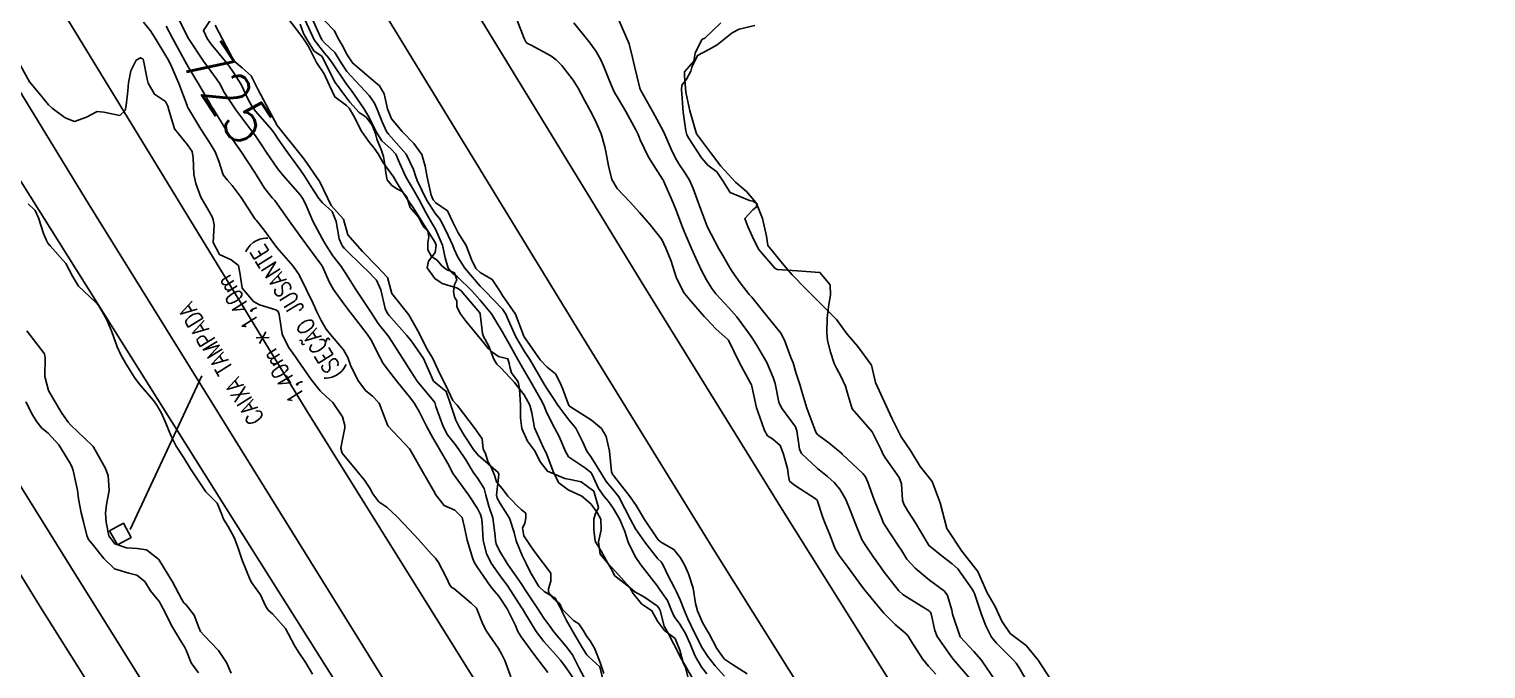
# Model space of a CAD drawing. Header units: metres. Extents: x 307586 to 320046, y 7427249 to 7434250.
# Drawn here: x 314451.9 to 314580.6, y 7432301.1 to 7432357.6 of the extents above; entities that cross this region are included whole.
import ezdxf
from ezdxf.enums import TextEntityAlignment as Align

# ---------------------------------------------------------------- set-up
doc = ezdxf.new("R2010")
doc.units = ezdxf.units.M
doc.header["$MEASUREMENT"] = 0
doc.linetypes.add('CONTINUO', pattern=[0])
for name, color, linetype in [('BUEIRO', 151, 'Continuous'), ('Cotas', 45, 'Continuous'), ('Curvas de Nivel 1m', 11, 'Continuous'), ('Curvas de Nivel 5m', 15, 'Continuous'), ('Divisa', 42, 'FENCELINE2'), ('Hidrografia', 140, 'Continuous'), ('Linha Férrea', 20, 'Continuous'), ('TEXTO', 45, 'Continuous'), ('Vias Primárias', 230, 'Continuous')]:
    doc.layers.add(name, color=color, linetype=linetype)
doc.styles.add('ROMANS', font='romans', dxfattribs={"height": 0.2})
doc.styles.add('Style-STANDARD', font='STANDARD.shx')
doc.linetypes.add('FENCELINE2', pattern='A,0.25,-0.1,[132,ltypeshp.shx,S=0.1,R=0,X=-0.1,Y=0],-0.1,1', length=1.45)

msp = doc.modelspace()

# ---------------------------------------------------------------- linework, layer by layer
at = {"layer": 'BUEIRO', "linetype": 'CONTINUO'}
msp.add_polyline3d([(314459.71, 7432312.07, 727.77), (314459.03, 7432313.31, 727.79), (314460.25, 7432313.98, 727.79), (314460.94, 7432312.74, 727.77)], close=True, dxfattribs=at)
at = {"layer": 'Curvas de Nivel 1m', "flags": 128}
for points, elevation in [([(314462.03, 7432358.21), (314462.64, 7432357.45), (314463.04, 7432356.82), (314463.99, 7432355.25), (314464.25, 7432354.81), (314464.52, 7432354.26), (314465.15, 7432352.8), (314465.87, 7432350.87), (314465.89, 7432350.79), (314465.94, 7432350.69), (314467.1, 7432348.78), (314467.9, 7432347.52), (314468.19, 7432347.06), (314468.36, 7432346.76), (314468.69, 7432345.95), (314469.06, 7432344.75), (314469.4, 7432344.29), (314469.85, 7432343.81), (314470.64, 7432342.73), (314471.82, 7432340.91), (314471.91, 7432340.81), (314471.99, 7432340.72), (314472.67, 7432339.85), (314473.54, 7432338.69), (314473.64, 7432338.54), (314473.79, 7432338.34), (314475.23, 7432336.68), (314475.76, 7432335.9), (314476.4, 7432334.66), (314477, 7432333.39), (314477.34, 7432332.65), (314477.72, 7432331.87), (314478.17, 7432331.11), (314478.55, 7432330.64), (314479.68, 7432329.29), (314480.07, 7432328.62), (314480.32, 7432327.95), (314480.95, 7432326.61), (314481.64, 7432325.71), (314482.24, 7432325.2), (314482.83, 7432324.58), (314483.6, 7432322.57), (314485.51, 7432320.55), (314485.58, 7432320.45), (314486.68, 7432318.54), (314487.54, 7432317.02), (314487.72, 7432316.72), (314487.82, 7432316.53), (314488.57, 7432315.56), (314489.52, 7432315.13), (314490.16, 7432314.49), (314490.39, 7432313.6), (314490.6, 7432312.49), (314491.11, 7432310.84), (314491.26, 7432310.48), (314491.46, 7432310.16), (314492.65, 7432308.46), (314492.99, 7432308.02), (314493.42, 7432307.54), (314494.16, 7432306.44), (314494.88, 7432304.95), (314495.1, 7432304.43), (314495.39, 7432303.95), (314496.5, 7432302.42), (314497.35, 7432301.31), (314497.75, 7432300.81)], 727), ([(314464.02, 7432357.87), (314464.57, 7432356.8), (314465.28, 7432355.51), (314465.68, 7432354.79), (314465.98, 7432354.28), (314466.89, 7432352.78), (314467.94, 7432350.94), (314468, 7432350.83), (314468.04, 7432350.77), (314468.23, 7432350.48), (314469.29, 7432348.75), (314469.53, 7432348.37), (314469.9, 7432347.82), (314470.69, 7432346.73), (314471.87, 7432344.96), (314472, 7432344.72), (314472.7, 7432343.56), (314473.39, 7432342.7), (314473.61, 7432342.47), (314473.84, 7432342.18), (314474.88, 7432340.68), (314475.8, 7432339.42), (314476.37, 7432338.66), (314477.77, 7432336.74), (314477.81, 7432336.69), (314477.83, 7432336.65), (314478.42, 7432335.31), (314478.82, 7432334.63), (314479.73, 7432333.34), (314480.27, 7432332.61), (314481.7, 7432330.78), (314481.78, 7432330.68), (314481.83, 7432330.6), (314482.1, 7432330.2), (314482.92, 7432328.58), (314483.19, 7432328.1), (314483.66, 7432327.48), (314484.37, 7432326.56), (314485.64, 7432324.99), (314485.96, 7432324.55), (314486.39, 7432323.78), (314487.03, 7432322.54), (314487.59, 7432321.51), (314487.95, 7432320.89), (314488.17, 7432320.52), (314489.03, 7432319.04), (314489.29, 7432318.5), (314489.39, 7432318.34), (314489.55, 7432318.11), (314490.72, 7432316.49), (314491.52, 7432315.3), (314491.79, 7432314.75), (314491.88, 7432314.47), (314491.93, 7432314.05), (314492.03, 7432312.47), (314492.31, 7432311.3), (314492.73, 7432310.46), (314493.45, 7432309.47), (314494.2, 7432308.44), (314495.41, 7432306.55), (314495.49, 7432306.43), (314495.62, 7432306.22), (314496.72, 7432304.42), (314497.38, 7432303.54), (314498.41, 7432302.39), (314498.86, 7432301.89), (314499.35, 7432301.23), (314499.96, 7432300.37)], 726), ([(314468.03, 7432358.54), (314467.32, 7432357.48), (314467.64, 7432356.77), (314468.01, 7432356.27), (314469.27, 7432354.75), (314469.58, 7432354.34), (314469.97, 7432353.78), (314470.65, 7432352.73), (314471.27, 7432351.4), (314471.65, 7432350.72), (314471.94, 7432350.34), (314473.37, 7432348.7), (314473.6, 7432348.38), (314473.91, 7432347.9), (314474.77, 7432346.68), (314475.88, 7432345.16), (314476.22, 7432344.67), (314476.79, 7432343.73), (314477.5, 7432342.65), (314477.84, 7432342.27), (314478.7, 7432341.51), (314479.04, 7432340.63), (314479.32, 7432339.1), (314479.5, 7432338.62), (314479.61, 7432338.44), (314479.79, 7432338.25), (314481.47, 7432336.6), (314481.77, 7432336.31), (314482.61, 7432335.44), (314483, 7432334.58), (314483.36, 7432332.95), (314483.54, 7432332.57), (314483.61, 7432332.46), (314483.72, 7432332.33), (314485.29, 7432330.55), (314485.7, 7432330.07), (314486.75, 7432328.54), (314487.65, 7432326.53), (314488.75, 7432325.62), (314489.15, 7432324.51), (314489.61, 7432323.08), (314489.92, 7432322.5), (314490.37, 7432321.71), (314491.17, 7432320.48), (314491.58, 7432319.99), (314493.35, 7432318.45), (314493.4, 7432318.3), (314493.22, 7432316.45), (314493.27, 7432316.19), (314493.53, 7432315.74), (314494.35, 7432314.44), (314494.77, 7432313.16), (314494.93, 7432312.44), (314495.47, 7432311.15), (314495.83, 7432310.43), (314496.22, 7432309.65), (314496.96, 7432308.41), (314497.43, 7432307.96), (314498.4, 7432307.38), (314498.92, 7432306.39), (314499.06, 7432306.04), (314499.4, 7432305.39), (314499.99, 7432304.37), (314500.86, 7432302.87), (314501.2, 7432302.36), (314501.36, 7432302.18), (314502.32, 7432301.31), (314502.58, 7432300.34)], 724), ([(314510.56, 7432300.25), (314509.43, 7432302.19), (314509.4, 7432302.26), (314509.36, 7432302.34), (314508.36, 7432304.28), (314508.03, 7432304.91), (314507.65, 7432306.29), (314507.59, 7432306.46), (314507.42, 7432306.67), (314506.27, 7432307.45), (314505.43, 7432307.94), (314504.98, 7432308.31), (314503.46, 7432310.03), (314503.13, 7432310.33), (314502.36, 7432311.24), (314502.22, 7432312.35), (314502.46, 7432313.39), (314502.43, 7432314.35), (314502.11, 7432314.94), (314501.53, 7432315.71), (314500.74, 7432316.37), (314499.54, 7432316.93), (314498.7, 7432317.54), (314498.26, 7432318.4), (314497.58, 7432320.21), (314497.49, 7432320.41), (314497.37, 7432320.63), (314496.57, 7432322.42), (314496.33, 7432323.72), (314496.14, 7432324.42), (314495.64, 7432325.32), (314494.77, 7432326.44), (314493.66, 7432327.63), (314493.23, 7432328.02), (314492.96, 7432328.46), (314492.52, 7432329.63), (314492.05, 7432330.47), (314491.96, 7432330.73), (314491.77, 7432332.48), (314491.72, 7432332.57), (314490.09, 7432334.5), (314489.76, 7432334.73), (314488.4, 7432335.16), (314487.76, 7432335.6), (314487.08, 7432336.54), (314487.21, 7432337.11), (314487.79, 7432337.89), (314487.87, 7432338.53), (314487.8, 7432338.76), (314486.67, 7432340.54), (314485.84, 7432341.87), (314485.34, 7432342.56), (314484.47, 7432343.96), (314484.1, 7432344.57), (314483.88, 7432344.88), (314483.15, 7432345.85), (314482.75, 7432346.59), (314482.39, 7432347.09), (314481.9, 7432347.71), (314481.28, 7432348.61), (314480.58, 7432349.97), (314480.2, 7432350.62), (314479.95, 7432350.87), (314478.93, 7432351.62), (314478.44, 7432352.64), (314477.98, 7432353.67), (314477.3, 7432354.66), (314476.61, 7432356.06), (314476.22, 7432356.67), (314476.02, 7432356.96), (314474.69, 7432358.68)], 724), ([(314513.35, 7432300.49), (314512.53, 7432301.4), (314511.87, 7432302.23), (314511.37, 7432303), (314510.73, 7432304.25), (314510.1, 7432305.56), (314509.8, 7432306.26), (314509.42, 7432307.21), (314509.1, 7432307.93), (314508.92, 7432308.27), (314508.33, 7432309.4), (314507.94, 7432310.28), (314507.75, 7432310.57), (314507.47, 7432310.85), (314506.3, 7432312.3), (314505.5, 7432313.48), (314505.03, 7432314.31), (314504.54, 7432315.3), (314504, 7432316.33), (314503.54, 7432316.91), (314502.89, 7432317.68), (314502.48, 7432318.35), (314501.57, 7432319.83), (314501.19, 7432320.36), (314500.82, 7432321.14), (314500.22, 7432322.37), (314499.61, 7432323.1), (314498.62, 7432324.4), (314498.25, 7432325.01), (314497.65, 7432325.89), (314497.32, 7432326.41), (314496.89, 7432327.18), (314496.16, 7432328.43), (314495.68, 7432329.15), (314494.9, 7432330.44), (314494.28, 7432331.89), (314494.04, 7432332.45), (314493.73, 7432332.87), (314492.2, 7432334.47), (314491.97, 7432334.7), (314491.76, 7432334.91), (314490.4, 7432336.49), (314489.78, 7432337.46), (314489.47, 7432338.19), (314489.35, 7432338.51), (314488.94, 7432339.38), (314488.38, 7432340.52), (314488.18, 7432340.88), (314487.83, 7432341.29), (314487.01, 7432342.54), (314486.19, 7432344.23), (314486.07, 7432344.55), (314485.88, 7432345.22), (314485.22, 7432346.56), (314483.91, 7432348.06), (314483.65, 7432348.32), (314483.48, 7432348.58), (314483.1, 7432349.41), (314482.63, 7432350.59), (314482.43, 7432351.08), (314481.95, 7432351.75), (314481.16, 7432352.61), (314479.98, 7432353.86), (314479.47, 7432354.63), (314478.91, 7432355.55), (314478.01, 7432356.38), (314477.77, 7432356.65), (314477.56, 7432357.11), (314476.87, 7432358.66)], 726), ([(314515.35, 7432300.68), (314514.05, 7432301.51), (314513.36, 7432301.99), (314513.25, 7432302.1), (314513.16, 7432302.21), (314512.66, 7432302.94), (314511.98, 7432304.23), (314511.77, 7432304.61), (314511.4, 7432305.21), (314510.95, 7432306.24), (314510.78, 7432306.89), (314510.57, 7432308.25), (314510.18, 7432309.53), (314509.83, 7432310.26), (314509.47, 7432310.94), (314508.86, 7432311.66), (314507.78, 7432312.29), (314507.49, 7432312.52), (314506.29, 7432314.3), (314505.53, 7432315.54), (314505.02, 7432316.32), (314503.55, 7432318.19), (314503.49, 7432318.27), (314503.45, 7432318.33), (314503.37, 7432318.52), (314503.2, 7432320.34), (314502.9, 7432321.64), (314502.48, 7432322.35), (314501.61, 7432323.09), (314499.74, 7432324.27), (314499.63, 7432324.35), (314499.61, 7432324.38), (314499.06, 7432325.81), (314498.84, 7432326.39), (314498.42, 7432327.16), (314497.67, 7432327.76), (314497.07, 7432328.42), (314495.7, 7432330.36), (314495.66, 7432330.43), (314495.63, 7432330.51), (314494.87, 7432332.44), (314493.75, 7432334.1), (314493.52, 7432334.45), (314492.81, 7432335.51), (314491.77, 7432336.12), (314491.37, 7432336.48), (314491.01, 7432337.26), (314490.54, 7432338.49), (314489.81, 7432339.61), (314489.39, 7432340.51), (314488.88, 7432341.56), (314487.84, 7432342.26), (314487.6, 7432342.53), (314487.43, 7432342.95), (314487.08, 7432344.54), (314486.91, 7432345.52), (314486.61, 7432346.54), (314485.9, 7432347.51), (314484.87, 7432348.56), (314483.93, 7432349.69), (314483.58, 7432350.58), (314483.27, 7432351.9), (314482.86, 7432352.59), (314481.97, 7432353.36), (314480.48, 7432354.62), (314480, 7432355.33), (314479.56, 7432356.18), (314479.32, 7432356.63), (314478.86, 7432357.48), (314478.03, 7432358.35)], 727), ([(314494.99, 7432358.44), (314495.66, 7432356.79), (314495.83, 7432356.43), (314496.01, 7432356.3), (314496.26, 7432356.18), (314498, 7432355.24), (314498.48, 7432354.89), (314498.98, 7432354.4), (314499.97, 7432353.1), (314500.42, 7432352.38), (314500.99, 7432351.33), (314501.51, 7432350.36), (314501.93, 7432349.56), (314502.44, 7432348.35), (314502.77, 7432347.22), (314502.96, 7432346.34), (314503.09, 7432345.55), (314503.4, 7432344.34), (314503.86, 7432343.54), (314505, 7432342.32), (314505.83, 7432341.43), (314506.82, 7432340.3), (314507.8, 7432339.03), (314508.17, 7432338.28), (314508.63, 7432337.12), (314508.9, 7432336.27), (314509.12, 7432335.62), (314509.75, 7432334.35), (314509.82, 7432334.26), (314510.26, 7432333.74), (314511.56, 7432332.24), (314511.72, 7432332.06), (314512.61, 7432331.12), (314513.65, 7432330.21), (314513.7, 7432330.14), (314514.63, 7432328.2), (314515.65, 7432326.35), (314515.73, 7432326.19), (314515.76, 7432326.08), (314516.17, 7432324.18), (314516.46, 7432323.34), (314516.88, 7432322.18), (314517.14, 7432321.71), (314517.6, 7432321.45), (314518.28, 7432320.85), (314518.54, 7432320.16), (314518.9, 7432318.81), (314519, 7432318.15), (314519.1, 7432317.7), (314519.54, 7432317.34), (314521.45, 7432316.12), (314521.53, 7432316.01), (314522, 7432314.59), (314522.18, 7432314.11), (314522.69, 7432312.91), (314522.97, 7432312.1), (314523.11, 7432311.72), (314523.47, 7432311.15), (314524.27, 7432310.08), (314525.44, 7432308.47), (314525.75, 7432308.07), (314527.41, 7432306.05), (314528.42, 7432305.05), (314529.39, 7432304.21), (314529.56, 7432304.02), (314529.85, 7432303.56), (314530.85, 7432302.01), (314531.36, 7432301.37), (314532.01, 7432300.65)], 727), ([(314500.03, 7432358.16), (314501.49, 7432356.37), (314502.01, 7432355.63), (314502.46, 7432354.82), (314502.67, 7432354.35), (314503.12, 7432353.2), (314503.47, 7432352.34), (314503.64, 7432352.01), (314503.95, 7432351.48), (314504.62, 7432350.32), (314505.51, 7432348.72), (314505.72, 7432348.31), (314505.91, 7432347.82), (314506.62, 7432346.3), (314507.87, 7432344.37), (314507.9, 7432344.32), (314507.92, 7432344.29), (314507.96, 7432344.2), (314508.8, 7432342.28), (314509.1, 7432341.54), (314509.59, 7432340.26), (314509.81, 7432339.68), (314510.42, 7432338.25), (314510.96, 7432337.07), (314511.36, 7432336.24), (314511.77, 7432335.46), (314512.22, 7432334.7), (314512.58, 7432334.23), (314513.73, 7432332.99), (314514.43, 7432332.2), (314515.71, 7432330.47), (314515.89, 7432330.19), (314516.27, 7432329.6), (314517.1, 7432328.18), (314517.66, 7432326.86), (314517.82, 7432326.33), (314517.86, 7432326.17), (314518.16, 7432324.68), (314518.39, 7432324.16), (314519.61, 7432322.49), (314519.75, 7432322.14), (314519.96, 7432320.51), (314520.14, 7432320.13), (314521.56, 7432318.83), (314522.46, 7432318.11), (314523.04, 7432317.59), (314523.54, 7432316.99), (314524.08, 7432316.08), (314524.46, 7432315.15), (314524.85, 7432314.08), (314525.49, 7432312.55), (314525.76, 7432312.07), (314526.44, 7432311.09), (314527.19, 7432310.05), (314527.46, 7432309.68), (314528.76, 7432308.03), (314529.11, 7432307.7), (314529.43, 7432307.49), (314530.75, 7432306.67), (314531.42, 7432306.26), (314531.55, 7432306.13), (314531.61, 7432306), (314531.92, 7432304.51), (314532.13, 7432303.99), (314533.37, 7432302.23), (314533.58, 7432301.97), (314535.02, 7432300.28)], 726), ([(314516.03, 7432357.93), (314514.64, 7432357.59), (314514.02, 7432357.29), (314512.71, 7432356.23), (314512.01, 7432355.84), (314510.97, 7432355.29), (314510.45, 7432354.26), (314510.37, 7432353.88), (314509.98, 7432353.19), (314509.58, 7432352.66), (314509.54, 7432352.27), (314509.59, 7432351.89), (314509.69, 7432350.26), (314509.92, 7432348.62), (314510.01, 7432348.26), (314510.16, 7432348.01), (314511.31, 7432346.25), (314511.89, 7432345.59), (314512.66, 7432345), (314513.21, 7432344.22), (314513.86, 7432343.17), (314515.56, 7432342.48), (314515.85, 7432342.42), (314516.24, 7432342.19), (314516.15, 7432341.88), (314515.84, 7432341.66), (314515.14, 7432340.89), (314515.41, 7432340.19), (314515.81, 7432339.27), (314516.36, 7432338.18), (314517.78, 7432336.5), (314517.99, 7432336.38), (314519.77, 7432336.26), (314521.77, 7432336.12), (314522.69, 7432335.03), (314522.72, 7432334.11), (314522.56, 7432333.29), (314522.42, 7432332.11), (314522.38, 7432330.78), (314522.44, 7432330.11), (314522.7, 7432329.1), (314523.04, 7432328.1), (314523.24, 7432327.66), (314523.66, 7432326.9), (314524.05, 7432326.09), (314524.17, 7432325.56), (314524.62, 7432324.08), (314525.62, 7432322.93), (314526.4, 7432322.06), (314527.19, 7432320.45), (314527.37, 7432320.05), (314527.58, 7432319.72), (314528.77, 7432318.03), (314528.97, 7432317.46), (314529.07, 7432316.03), (314529.18, 7432315.67), (314529.52, 7432315.11), (314530.22, 7432314.01), (314531.35, 7432312.14), (314531.43, 7432312), (314531.48, 7432311.95), (314532.58, 7432311.09), (314533.47, 7432310.41), (314533.95, 7432309.97), (314535.23, 7432308.16), (314535.35, 7432307.95), (314535.43, 7432307.77), (314536.06, 7432305.94), (314536.42, 7432304.92), (314536.94, 7432303.93), (314537.39, 7432303.4), (314538.88, 7432301.91), (314539.1, 7432301.64), (314539.36, 7432301.29), (314540.15, 7432299.89)], 724), ([(314450.82, 7432354.97), (314451.96, 7432352.96), (314452.86, 7432351.86), (314453.63, 7432350.93), (314453.94, 7432350.63), (314455.09, 7432349.76), (314455.92, 7432349.45), (314456.99, 7432349.83), (314457.93, 7432350.33), (314458.53, 7432350.28), (314459.93, 7432349.98), (314460.39, 7432350.41), (314460.49, 7432350.85), (314460.64, 7432352.17), (314460.7, 7432352.85), (314460.9, 7432353.93), (314461.37, 7432354.85), (314461.75, 7432355.08), (314461.98, 7432354.95), (314462.03, 7432354.84), (314462.33, 7432353.2), (314462.44, 7432352.83), (314462.99, 7432351.86), (314463.95, 7432351.22), (314464.18, 7432350.81), (314464.26, 7432350.49), (314464.77, 7432348.8), (314465.9, 7432347.39), (314466.32, 7432346.79), (314466.42, 7432346.25), (314466.47, 7432344.78), (314466.65, 7432343.99), (314467.08, 7432342.78), (314467.83, 7432341.49), (314468.09, 7432341.03), (314468.19, 7432340.76), (314468.26, 7432340.32), (314468.17, 7432338.76), (314468.73, 7432337.71), (314469.78, 7432337.24), (314470.4, 7432336.73), (314470.56, 7432335.93), (314470.75, 7432334.73), (314471.73, 7432333.55), (314472.28, 7432333.26), (314473.72, 7432332.83), (314473.91, 7432332.69), (314474, 7432332.41), (314474.28, 7432330.68), (314474.84, 7432329.52), (314475.44, 7432328.67), (314475.67, 7432328.32), (314476.83, 7432326.66), (314477.64, 7432325.66), (314478.15, 7432325.16), (314478.76, 7432324.63), (314479.61, 7432323.37), (314479.81, 7432322.62), (314479.82, 7432322.4), (314479.59, 7432321.38), (314479.44, 7432320.62), (314479.58, 7432320.16), (314480.87, 7432318.61), (314481.54, 7432317.8), (314482.03, 7432317.08), (314482.28, 7432316.59), (314482.82, 7432315.88), (314483.52, 7432315.39), (314484.43, 7432314.56), (314485.5, 7432313.43), (314486.31, 7432312.54), (314487.47, 7432311.26), (314487.83, 7432310.89), (314488.09, 7432310.52), (314488.79, 7432309.16), (314489.07, 7432308.51), (314489.25, 7432308.32), (314489.43, 7432308.21), (314490.97, 7432306.93), (314491.41, 7432306.52), (314491.43, 7432306.5), (314491.45, 7432306.48), (314492, 7432305.07), (314492.31, 7432304.47), (314493.37, 7432302.92), (314493.65, 7432302.45), (314493.93, 7432301.87), (314494.47, 7432300.44)], 728), ([(314476.95, 7432300.65), (314476.36, 7432301.66), (314475.67, 7432302.67), (314475.37, 7432303.19), (314474.56, 7432304.68), (314473.41, 7432305.99), (314473.03, 7432306.32), (314472.79, 7432306.7), (314472.37, 7432307.66), (314471.6, 7432308.72), (314471.44, 7432309), (314470.75, 7432310.73), (314470.35, 7432311.86), (314470.02, 7432312.73), (314469.5, 7432313.7), (314469.1, 7432314.34), (314468.95, 7432314.75), (314468.52, 7432315.76), (314467.53, 7432316.77), (314466.18, 7432318.78), (314465.57, 7432319.75), (314464.92, 7432320.8), (314464.46, 7432321.67), (314464, 7432322.81), (314463.61, 7432323.69), (314463.21, 7432324.41), (314462.9, 7432324.82), (314461.64, 7432326.28), (314461.24, 7432326.84), (314460.48, 7432328.04), (314460.01, 7432328.86), (314459.68, 7432329.56), (314459.22, 7432330.87), (314458.78, 7432331.94), (314458.25, 7432332.88), (314458.05, 7432333.2), (314457.73, 7432333.57), (314456.28, 7432334.9), (314455.76, 7432335.8), (314455.16, 7432336.92), (314453.79, 7432338.47), (314453.57, 7432338.71), (314453.44, 7432338.94), (314453.19, 7432339.55), (314452.74, 7432340.95), (314452.46, 7432341.58), (314451.84, 7432342.17)], 728), ([(314451.7, 7432330.96), (314453.27, 7432328.94), (314453.33, 7432328.59), (314453.3, 7432326.94), (314453.63, 7432325.69), (314454.07, 7432324.93), (314454.82, 7432323.71), (314455.36, 7432322.91), (314455.6, 7432322.64), (314457.47, 7432320.89), (314457.58, 7432320.76), (314458.64, 7432318.87), (314458.89, 7432318.21), (314458.98, 7432316.87), (314458.74, 7432315.65), (314458.65, 7432314.87), (314458.71, 7432314.08), (314458.95, 7432312.87), (314459.48, 7432312.16), (314460.52, 7432311.8), (314461.47, 7432311.76), (314462.29, 7432311.65), (314463.34, 7432310.81), (314463.46, 7432310.64), (314464.57, 7432308.8), (314465.42, 7432307.24), (314465.59, 7432306.97), (314465.78, 7432306.78), (314466.49, 7432305.86), (314466.9, 7432304.77), (314467.05, 7432304.43), (314467.38, 7432304.08), (314468.65, 7432302.75), (314469.35, 7432301.69), (314469.78, 7432300.74)], 728), ([(314451.62, 7432324.71), (314452.22, 7432323.56), (314452.59, 7432322.95), (314453.05, 7432322.39), (314453.59, 7432321.94), (314454.53, 7432320.92), (314455.56, 7432319.22), (314455.72, 7432318.91), (314455.82, 7432318.64), (314456.2, 7432316.9), (314456.29, 7432316.13), (314456.5, 7432314.9), (314456.71, 7432314.11), (314457.02, 7432312.89), (314457.16, 7432312.56), (314457.48, 7432312.17), (314458.51, 7432310.87), (314459.45, 7432309.97), (314460.72, 7432309.57), (314461.44, 7432309.39), (314462.15, 7432308.83), (314462.63, 7432308.03), (314463.42, 7432307.05), (314463.56, 7432306.81), (314463.72, 7432306.5), (314464.59, 7432304.8), (314465.37, 7432303.49), (314465.65, 7432303.07), (314465.79, 7432302.78), (314466.23, 7432301.65), (314466.88, 7432300.77)], 729)]:
    msp.add_lwpolyline(points, dxfattribs=dict(at, elevation=elevation))
at = {"layer": 'Curvas de Nivel 5m', "elevation": 725, "flags": 128}
for points in [[(314464.96, 7432358.8), (314466.01, 7432356.79), (314467.33, 7432354.78), (314467.97, 7432353.88), (314468.45, 7432353.25), (314468.76, 7432352.76), (314469.19, 7432351.99), (314469.94, 7432350.82), (314470, 7432350.74), (314470.18, 7432350.49), (314471.5, 7432348.72), (314471.91, 7432348.18), (314472.49, 7432347.31), (314472.88, 7432346.71), (314473.87, 7432345.3), (314474.36, 7432344.69), (314475.85, 7432342.97), (314476.07, 7432342.67), (314476.32, 7432342.18), (314476.98, 7432340.66), (314477.8, 7432339.13), (314478.07, 7432338.65), (314478.75, 7432337.6), (314479.5, 7432336.62), (314479.61, 7432336.46), (314479.77, 7432336.2), (314480.77, 7432334.61), (314481.73, 7432333.22), (314482.13, 7432332.59), (314482.75, 7432331.62), (314483.6, 7432330.57), (314483.7, 7432330.44), (314484.9, 7432328.56), (314485.66, 7432327.35), (314486.21, 7432326.54), (314487.64, 7432324.8), (314487.75, 7432324.65), (314487.8, 7432324.53), (314487.86, 7432324.29), (314488.5, 7432322.52), (314488.88, 7432321.79), (314489.59, 7432320.9), (314489.89, 7432320.5), (314490.49, 7432319.57), (314491.15, 7432318.48), (314491.55, 7432317.94), (314492.11, 7432317.04), (314492.25, 7432316.47), (314492.54, 7432315.49), (314492.88, 7432314.46), (314493.08, 7432312.87), (314493.11, 7432312.46), (314493.18, 7432312.16), (314493.47, 7432311.54), (314494.14, 7432310.44), (314495.44, 7432308.57), (314495.53, 7432308.43), (314495.73, 7432308.12), (314496.85, 7432306.42), (314497.4, 7432305.61), (314497.91, 7432304.91), (314498.28, 7432304.4), (314499.37, 7432303.11), (314499.91, 7432302.37), (314500.48, 7432301.24), (314500.95, 7432300.36)], [(314511.8, 7432300.69), (314511.35, 7432301.26), (314510.75, 7432302.25), (314510.3, 7432303.33), (314509.91, 7432304.25), (314509.4, 7432305.08), (314508.9, 7432305.76), (314508.68, 7432306.27), (314508.3, 7432307.16), (314507.53, 7432308.29), (314507.43, 7432308.42), (314505.97, 7432310.3), (314505.47, 7432311.04), (314504.85, 7432312.32), (314504.55, 7432313.26), (314504.11, 7432314.32), (314503.52, 7432315.31), (314503.09, 7432315.9), (314502.72, 7432316.34), (314502.23, 7432317.04), (314501.62, 7432318.36), (314501.55, 7432318.47), (314501.07, 7432318.85), (314499.58, 7432319.86), (314499.26, 7432320.38), (314498.77, 7432321.57), (314498.34, 7432322.4), (314497.62, 7432323.8), (314497.38, 7432324.41), (314497.13, 7432324.92), (314496.28, 7432326.42), (314495.66, 7432327.47), (314495.08, 7432328.44), (314494.31, 7432329.82), (314493.98, 7432330.45), (314493.71, 7432330.9), (314493.13, 7432331.87), (314492.77, 7432332.46), (314491.74, 7432333.72), (314491.04, 7432334.49), (314489.77, 7432335.73), (314489.32, 7432336.06), (314488.94, 7432336.51), (314488.67, 7432337.4), (314488.44, 7432338.52), (314487.81, 7432339.93), (314487.45, 7432340.53), (314487, 7432341.37), (314486.38, 7432342.54), (314485.86, 7432343.43), (314485.19, 7432344.56), (314484.65, 7432345.79), (314484.31, 7432346.57), (314483.9, 7432347.01), (314483.08, 7432347.75), (314482.54, 7432348.59), (314481.93, 7432349.85), (314481.48, 7432350.6), (314480.36, 7432352.22), (314480.05, 7432352.62), (314479.96, 7432352.74), (314478.68, 7432354.64), (314478.4, 7432355.04), (314478, 7432355.48), (314477.11, 7432356.66), (314476.31, 7432358.39)], [(314504.03, 7432358.33), (314504.93, 7432356.32), (314505.21, 7432355.1), (314505.39, 7432354.32), (314505.87, 7432352.4), (314505.9, 7432352.31), (314505.96, 7432352.19), (314507.02, 7432350.3), (314507.92, 7432348.63), (314508.08, 7432348.29), (314508.63, 7432347.01), (314508.99, 7432346.27), (314509.32, 7432345.7), (314509.88, 7432344.89), (314510.27, 7432344.26), (314510.58, 7432343.53), (314511.06, 7432342.25), (314511.79, 7432340.27), (314511.8, 7432340.24), (314511.82, 7432340.19), (314512.86, 7432338.22), (314513.19, 7432337.62), (314513.78, 7432336.59), (314514.02, 7432336.21), (314514.74, 7432335.22), (314515.54, 7432334.19), (314515.75, 7432333.93), (314517.19, 7432332.18), (314517.72, 7432331.53), (314518.32, 7432330.77), (314518.64, 7432330.16), (314519.22, 7432328.61), (314519.41, 7432328.14), (314519.47, 7432327.95), (314519.66, 7432327.3), (314520.03, 7432326.14), (314520.17, 7432325.61), (314520.61, 7432324.13), (314521.23, 7432322.5), (314521.39, 7432322.12), (314521.46, 7432321.98), (314521.6, 7432321.79), (314522.56, 7432321.07), (314523.58, 7432320.25), (314523.67, 7432320.17), (314523.74, 7432320.09), (314525.56, 7432318.38), (314525.8, 7432318.07), (314526.01, 7432317.6), (314526.58, 7432316.06), (314527.27, 7432314.3), (314527.37, 7432314.05), (314527.51, 7432313.82), (314528.69, 7432312.03), (314529, 7432311.54), (314529.47, 7432310.81), (314530.18, 7432310.01), (314531.45, 7432308.97), (314532.79, 7432307.98), (314533.06, 7432307.61), (314533.42, 7432306.3), (314533.49, 7432305.97), (314533.51, 7432305.87), (314534.18, 7432303.96), (314535.37, 7432302.65), (314536.03, 7432301.94), (314537.34, 7432299.98)]]:
    msp.add_lwpolyline(points, dxfattribs=at)
at = {"layer": 'Divisa'}
msp.add_lwpolyline([(314377.46, 7432549.46), (314387.58, 7432534.87), (314393.32, 7432520.94), (314398.38, 7432484.11), (314403.3, 7432454.19), (314405.56, 7432436.89), (314412.2, 7432414.44), (314419.7, 7432397.26), (314433.33, 7432372.33), (314447.99, 7432349.18), (314468.99, 7432315.83), (314499.77, 7432267.07), (314511.01, 7432249.95), (314526.49, 7432225.84), (314542.31, 7432201.29), (314545.43, 7432197.51), (314557.23, 7432183.47), (314578.22, 7432163.4), (314588.98, 7432153.26), (314601.24, 7432144.47)], dxfattribs=at)
at = {"layer": 'Hidrografia'}
for points in [[(314502.68, 7432300.72), (314502.38, 7432301.61), (314501.89, 7432302.91), (314501.49, 7432303.6), (314501.19, 7432304), (314500.89, 7432304.5), (314500.49, 7432305.09), (314500, 7432305.39), (314499.5, 7432305.89), (314499, 7432306.39), (314498.8, 7432306.88), (314498.21, 7432307.38), (314497.81, 7432307.88), (314497.81, 7432308.18), (314498.01, 7432308.87), (314498.01, 7432309.57), (314496.61, 7432311.39), (314496.21, 7432311.98), (314495.61, 7432312.88), (314495.51, 7432313.57), (314495.71, 7432313.97), (314495.81, 7432314.47), (314495.81, 7432314.87), (314495.41, 7432315.16), (314495.01, 7432315.56), (314494.62, 7432315.96), (314494.22, 7432316.36), (314493.72, 7432317.05), (314493.22, 7432317.65), (314493.03, 7432318.24), (314492.73, 7432318.94), (314492.43, 7432319.44), (314492.23, 7432320.13), (314492.03, 7432320.53), (314491.93, 7432321.43), (314491.33, 7432322.32), (314489.74, 7432324.41), (314489.35, 7432324.81), (314488.95, 7432325.7), (314488.05, 7432327.49), (314487.55, 7432328.58), (314487.06, 7432329.38), (314486.36, 7432330.77), (314485.46, 7432332.39), (314483.96, 7432334.28), (314483.57, 7432335.67), (314482.67, 7432336.66), (314481.38, 7432337.96), (314480.08, 7432339.45), (314479.69, 7432340.84), (314478.59, 7432342.03), (314477.6, 7432344.12), (314476.21, 7432346.11), (314473.82, 7432349.09), (314472.12, 7432352.3), (314471.53, 7432353.49), (314470.73, 7432354.19), (314470.03, 7432354.78), (314469.64, 7432355.48), (314468.34, 7432357.96)], [(314475.85, 7432358.05), (314476.15, 7432357.23), (314476.56, 7432356.52), (314477.08, 7432355.7), (314477.79, 7432355.18), (314478.93, 7432352.91), (314479.24, 7432352.5), (314479.55, 7432352.09), (314480.26, 7432351.17), (314481.08, 7432350.24), (314481.7, 7432349.83), (314482.21, 7432349.12), (314482.52, 7432348.4), (314482.62, 7432347.89), (314483.03, 7432346.97), (314483.23, 7432346.35), (314483.34, 7432345.64), (314483.44, 7432344.92), (314483.54, 7432344.3), (314483.95, 7432343.79), (314484.46, 7432343.48), (314484.87, 7432343.28), (314485.28, 7432342.77), (314485.59, 7432341.85), (314486.32, 7432341), (314486.63, 7432340.38), (314486.83, 7432340.08), (314487.14, 7432339.77), (314487.24, 7432339.26), (314487.14, 7432338.74), (314487.14, 7432338.13), (314487.45, 7432337.52), (314487.96, 7432337.21), (314488.37, 7432336.7), (314488.78, 7432336.39), (314489.5, 7432336.08), (314489.7, 7432335.47), (314489.5, 7432335.06), (314489.4, 7432334.44), (314489.5, 7432333.93), (314489.7, 7432333.62), (314489.7, 7432333.11), (314490.01, 7432332.5), (314490.52, 7432331.78), (314492.06, 7432329.94), (314492.47, 7432329.42), (314492.78, 7432329.12), (314493.39, 7432328.71), (314494.21, 7432328.5), (314494.31, 7432328.09), (314494.42, 7432327.68), (314494.52, 7432327.27), (314495.13, 7432326.46), (314495.24, 7432325.84), (314495.34, 7432324.41), (314495.34, 7432323.28), (314495.44, 7432322.36), (314495.95, 7432321.23), (314496.57, 7432320.41), (314497.08, 7432319.39), (314497.7, 7432318.57), (314499.25, 7432317.93), (314499.86, 7432317.83), (314500.68, 7432317.63), (314501.81, 7432316.81), (314502.22, 7432315.37), (314501.91, 7432314.76), (314501.81, 7432314.35), (314501.81, 7432313.43), (314501.91, 7432312.4), (314502.42, 7432311.58), (314502.93, 7432310.66), (314503.34, 7432309.95), (314503.65, 7432309.33), (314504.98, 7432308.31), (314505.29, 7432307.79), (314506.01, 7432306.87), (314506.93, 7432306.26), (314507.44, 7432305.34), (314508.06, 7432304.52), (314508.98, 7432303.8), (314509.39, 7432302.78), (314509.7, 7432301.65), (314509.9, 7432301.24), (314510.21, 7432300.11)], [(314542.14, 7432300.23), (314541.07, 7432301.89), (314540, 7432303.2), (314538.58, 7432304.26), (314537.86, 7432305.33), (314537.27, 7432306.64), (314536.56, 7432307.83), (314535.73, 7432309.73), (314534.3, 7432311.51), (314532.99, 7432313.53), (314532.4, 7432315.78), (314531.69, 7432317.68), (314530.62, 7432318.99), (314529.78, 7432320.42), (314528.95, 7432321.6), (314528.12, 7432323.27), (314526.69, 7432326.4), (314526.33, 7432327.94), (314525.14, 7432329.6), (314524.19, 7432330.67), (314523.24, 7432331.98), (314521.46, 7432333.76), (314520.51, 7432334.71), (314519.32, 7432335.9), (314518.61, 7432336.73), (314517.18, 7432338.51), (314517.06, 7432339.34), (314516.7, 7432340.89), (314516.23, 7432342.07), (314516.11, 7432342.31), (314515.28, 7432343.26), (314514.33, 7432344.09), (314513.02, 7432345.52), (314512.19, 7432346.59), (314510.88, 7432348.37), (314510.29, 7432350.39), (314509.93, 7432352.05), (314509.81, 7432353.47), (314509.81, 7432353.83), (314510.65, 7432354.78), (314510.76, 7432355.49), (314511.36, 7432356.68), (314511.6, 7432356.8), (314513.02, 7432358.15)]]:
    msp.add_lwpolyline(points, dxfattribs=at)
at = {"layer": 'Linha Férrea'}
for points in [[(314413.46, 7432373.92), (314423.16, 7432355.85), (314432.15, 7432340.42), (314443.13, 7432322.46), (314453, 7432306.43), (314464.25, 7432288.58), (314474.13, 7432272.71), (314481.84, 7432260.18), (314490.82, 7432246.09), (314501.13, 7432230.24), (314512.72, 7432213.04), (314525.64, 7432195.46), (314544.9, 7432171.9), (314549.36, 7432166.89), (314564.48, 7432151.19), (314580.91, 7432136.07), (314597.04, 7432122.74), (314615.35, 7432108.96), (314632.19, 7432097.25), (314643.88, 7432089.99)], [(314418.88, 7432372.17), (314427.45, 7432356.2), (314437.14, 7432340.13), (314448.14, 7432322.06), (314455.56, 7432310.18), (314469.1, 7432288.53), (314481.58, 7432268.27), (314495.9, 7432245.92), (314513.19, 7432219.9), (314525.67, 7432202.34), (314538.78, 7432185.84), (314544.9, 7432178.25), (314552.44, 7432169.74), (314567.41, 7432154.19), (314583.68, 7432139.23), (314599.64, 7432126.04), (314617.81, 7432112.37), (314634.5, 7432100.76), (314645.99, 7432093.63), (314667.03, 7432082.31)]]:
    msp.add_lwpolyline(points, dxfattribs=at)
at = {"layer": 'TEXTO'}
msp.add_line((314460.83, 7432313.42), (314467.16, 7432327.01), dxfattribs=at)
at = {"layer": 'Vias Primárias'}
for points in [[(314554.88, 7432256.12), (314544.9, 7432272.15), (314533.27, 7432291.55), (314518.44, 7432315.19), (314506.23, 7432334.94), (314483.56, 7432372.03), (314473.76, 7432388.47, -0.053021), (314461.92, 7432414.19, -0.058133), (314457.26, 7432436.14), (314456.4, 7432443.35), (314455.9, 7432452.77), (314456, 7432460.4), (314457, 7432471.5), (314458, 7432478.5), (314458.36, 7432480.55), (314459.93, 7432487.03), (314464.06, 7432500.96), (314470.09, 7432516.57), (314475.78, 7432530.7), (314482.6, 7432544.03), (314493.48, 7432561.89), (314508.24, 7432585.55), (314519.13, 7432605.52)], [(314554.88, 7432256.12), (314544.9, 7432272.15), (314533.27, 7432291.55), (314518.44, 7432315.19), (314506.23, 7432334.94), (314483.56, 7432372.03), (314473.76, 7432388.47, -0.053021), (314461.92, 7432414.19, -0.058133), (314457.26, 7432436.14), (314456.4, 7432443.35), (314455.9, 7432452.77), (314456, 7432460.4), (314457, 7432471.5), (314458, 7432478.5), (314458.36, 7432480.55), (314459.93, 7432487.03), (314464.06, 7432500.96), (314470.09, 7432516.57), (314475.78, 7432530.7), (314482.6, 7432544.03), (314493.48, 7432561.89), (314508.24, 7432585.55), (314519.13, 7432605.52)], [(314649.79, 7432127.07), (314640.15, 7432131.89), (314630.37, 7432137.18), (314620.23, 7432143.3), (314609.34, 7432150.17), (314599.06, 7432158, -0.040657), (314589.55, 7432165.49, 0.002106), (314583.42, 7432171.14, -0.018118), (314574.4, 7432179.99, -0.011043), (314566.72, 7432188.46, -0.004191), (314561.04, 7432195.14), (314544.9, 7432215.23), (314513.82, 7432264.07), (314476.39, 7432324.01), (314437.83, 7432387.03)], [(314649.79, 7432127.07), (314640.15, 7432131.89), (314630.37, 7432137.18), (314620.23, 7432143.3), (314609.34, 7432150.17), (314599.06, 7432158, -0.040657), (314589.55, 7432165.49, 0.002106), (314583.42, 7432171.14, -0.018118), (314574.4, 7432179.99, -0.011043), (314566.72, 7432188.46, -0.004191), (314561.04, 7432195.14), (314544.9, 7432215.23), (314513.82, 7432264.07), (314476.39, 7432324.01), (314437.83, 7432387.03)], [(314438.87, 7432372.11), (314457.22, 7432342.08), (314486.03, 7432295.72), (314512.13, 7432253.85), (314523.39, 7432236.67), (314539.32, 7432211.73), (314544.9, 7432204.12), (314555.98, 7432190.9, 0.004191), (314561.74, 7432184.14, 0.011043), (314569.61, 7432175.45, 0.018118), (314578.97, 7432166.27, -0.002106), (314585.06, 7432160.66, 0.039982), (314595.23, 7432152.62), (314605.58, 7432144.74), (314616.76, 7432137.68), (314627.1, 7432131.45), (314637.11, 7432126.04), (314646.95, 7432121.12)], [(314438.87, 7432372.11), (314457.22, 7432342.08), (314486.03, 7432295.72), (314512.13, 7432253.85), (314523.39, 7432236.67), (314539.32, 7432211.73), (314544.9, 7432204.12), (314555.98, 7432190.9, 0.004191), (314561.74, 7432184.14, 0.011043), (314569.61, 7432175.45, 0.018118), (314578.97, 7432166.27, -0.002106), (314585.06, 7432160.66, 0.039982), (314595.23, 7432152.62), (314605.58, 7432144.74), (314616.76, 7432137.68), (314627.1, 7432131.45), (314637.11, 7432126.04), (314646.95, 7432121.12)]]:
    msp.add_lwpolyline(points, format="xyb", dxfattribs=at)
msp.add_lwpolyline([(314650.08, 7432161.86), (314642.03, 7432165.82), (314632.93, 7432171.42), (314622.19, 7432178.55), (314612.39, 7432185.54), (314600.83, 7432194.77), (314591.5, 7432202.81), (314579.24, 7432214.96), (314572.13, 7432222.19), (314563.02, 7432232.7), (314556.25, 7432241.79), (314549.02, 7432252.29), (314544.9, 7432258.97), (314527.31, 7432287.87), (314512.49, 7432311.49), (314500.27, 7432331.28), (314477.56, 7432368.42)], dxfattribs=at)
msp.add_lwpolyline([(314650.08, 7432161.86), (314642.03, 7432165.82), (314632.93, 7432171.42), (314622.19, 7432178.55), (314612.39, 7432185.54), (314600.83, 7432194.77), (314591.5, 7432202.81), (314579.24, 7432214.96), (314572.13, 7432222.19), (314563.02, 7432232.7), (314556.25, 7432241.79), (314549.02, 7432252.29), (314544.9, 7432258.97), (314527.31, 7432287.87), (314512.49, 7432311.49), (314500.27, 7432331.28), (314477.56, 7432368.42)], dxfattribs=at)

# ---------------------------------------------------------------- texts
at = {"layer": 'Cotas', "style": 'Style-STANDARD'}
msp.add_text('725', height=4, rotation=303.5047, dxfattribs=at).set_placement((314469.47, 7432351.95, 725), align=Align.MIDDLE_CENTER)
at = {"layer": 'TEXTO', "style": 'ROMANS', "width": 0.8}
for s, p in [('(SEÇÃO JUSANTE)', (314479.79, 7432327.26)), ('1,40m x 1,40m', (314476.34, 7432325.19)), ('CAIXA TAMPADA', (314472.73, 7432323.27))]:
    msp.add_text(s, height=1.5, rotation=121.8304, dxfattribs=at).set_placement(p)

doc.saveas('drawing.dxf')
